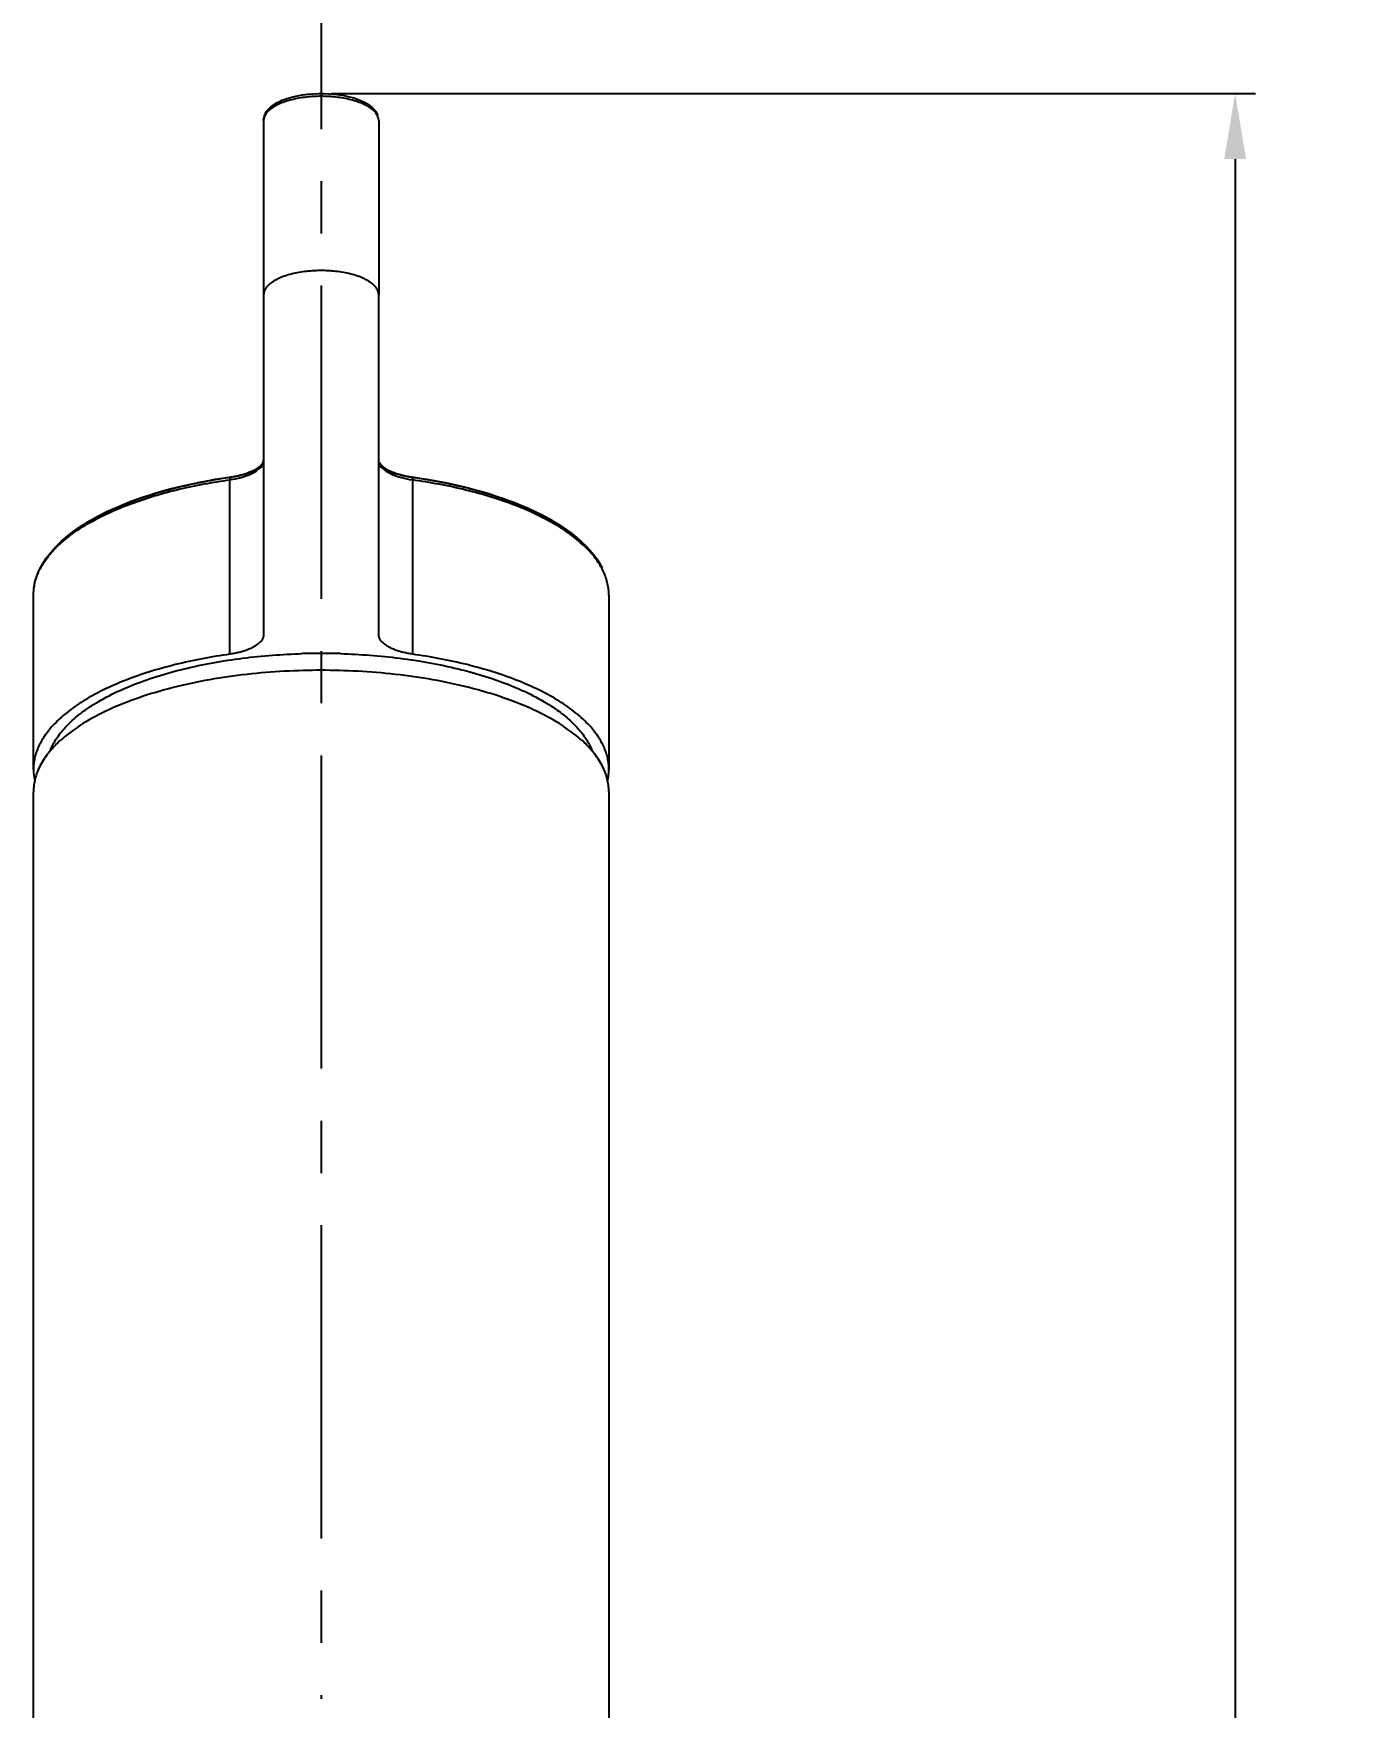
# Model space of a CAD drawing. Extents: x 12060 to 12901, y -16217 to -15623.
# Drawn here: x 12505.1 to 12586.1, y -15852.3 to -15750.5 of the extents above; entities that cross this region are included whole.
import ezdxf

# ---------------------------------------------------------------- set-up
doc = ezdxf.new("R2010")
doc.units = 0
doc.header["$MEASUREMENT"] = 0
doc.linetypes.add('CENTER2', pattern=[28.575, 19.05, -3.175, 3.175, -3.175])
doc.layers.get('0').update_dxf_attribs({"linetype": 'CONTINUOUS'})
doc.layers.add('CENTER', color=1, linetype='CENTER2')
doc.layers.add('DIM', color=3, linetype='CONTINUOUS')
doc.styles.get("Standard").update_dxf_attribs({"font": 'arial.ttf'})
doc.dimstyles.new('사본(2) STANDARD', dxfattribs={"dimscale": 0, "dimtxt": 4, "dimasz": 4, "dimexe": 1.25, "dimexo": 0.625, "dimgap": 1.5, "dimtad": 3, "dimtih": 1, "dimtoh": 1, "dimdec": 1, "dimzin": 9, "dimdsep": 46, "dimtxsty": 'Standard', "dimcen": 2.5, "dimclrd": 3, "dimclre": 3, "dimclrt": 4, "dimadec": 0, "dimazin": 0, "dimtfac": 1, "dimtdec": 1, "dimtmove": 0, "dimatfit": 3, "dimfxl": 1.25, "dimtfill": 1, "dimtolj": 1, "dimtzin": 0, "dimarcsym": 0})

# ---------------------------------------------------------------- blocks, each defined once
blk = doc.blocks.new('*D37')
at = {"layer": 'DIM', "color": 3, "lineweight": -2, "transparency": 16777216}
for p, q in [((12523.19, -15754.13), (12579.4, -15754.13)), ((12578.15, -15758.13), (12578.15, -15858.3)), ((12578.15, -15965.56), (12578.15, -15865.39)), ((12545.19, -15969.56), (12579.4, -15969.56))]:
    blk.add_line(p, q, dxfattribs=at)
at = {"layer": 'DIM', "color": 3, "transparency": 16777216}
for points in [[(12577.49, -15758.13), (12578.82, -15758.13), (12578.15, -15754.13)], [(12577.49, -15965.56), (12578.82, -15965.56), (12578.15, -15969.56)]]:
    blk.add_solid(points, dxfattribs=at)
at = {"layer": 'DIM', "color": 4, "transparency": 16777216, "insert": (12578.15, -15861.85), "char_height": 4, "attachment_point": 5, "bg_fill": 3, "box_fill_scale": 1.25, "bg_fill_color": 256, "bg_fill_true_color": 13158600, "bg_fill_transparency": 0}
blk.add_mtext('\\A1;215.4', dxfattribs=at)

msp = doc.modelspace()

# ---------------------------------------------------------------- linework, layer by layer
at = {"lineweight": -3}
for points, knots in [([(12519.06, -15755.79), (12519.06, -15755.75), (12519.06, -15755.72), (12519.07, -15755.69), (12519.09, -15755.44), (12519.23, -15755.2), (12519.44, -15755.01), (12519.47, -15754.98), (12519.51, -15754.95), (12519.54, -15754.92), (12519.75, -15754.76), (12520, -15754.62), (12520.3, -15754.51), (12520.97, -15754.25), (12521.83, -15754.12), (12522.72, -15754.14), (12523.6, -15754.15), (12524.43, -15754.32), (12525.05, -15754.6), (12525.25, -15754.7), (12525.43, -15754.8), (12525.58, -15754.92), (12525.67, -15755), (12525.75, -15755.07), (12525.82, -15755.16), (12525.9, -15755.26), (12525.96, -15755.36), (12526, -15755.47)], [0, 0, 0, 0, 0.16584, 0.16584, 0.16584, 1.496727, 1.496727, 1.496727, 1.707621, 1.707621, 1.707621, 2.888701, 2.888701, 2.888701, 5.57213, 5.57213, 5.57213, 8.258951, 8.258951, 8.258951, 9.122989, 9.122989, 9.122989, 9.656435, 9.656435, 9.656435, 10.262835, 10.262835, 10.262835, 10.262835]), ([(12517.07, -15777.46), (12517.17, -15777.44), (12517.27, -15777.43), (12517.37, -15777.41), (12517.52, -15777.38), (12517.66, -15777.34), (12517.8, -15777.31), (12517.95, -15777.26), (12518.09, -15777.22), (12518.22, -15777.16), (12518.37, -15777.11), (12518.49, -15777.04), (12518.61, -15776.98), (12518.68, -15776.93), (12518.74, -15776.89), (12518.79, -15776.85), (12518.83, -15776.82), (12518.86, -15776.79), (12518.89, -15776.76), (12518.96, -15776.69), (12519.01, -15776.62), (12519.03, -15776.56), (12519.05, -15776.51), (12519.06, -15776.47), (12519.06, -15776.43)], [0.063914, 0.063914, 0.063914, 0.063914, 0.390969, 0.390969, 0.390969, 0.885879, 0.885879, 0.885879, 1.442075, 1.442075, 1.442075, 2.065172, 2.065172, 2.065172, 2.467528, 2.467528, 2.467528, 2.737666, 2.737666, 2.737666, 3.424639, 3.424639, 3.424639, 3.95934, 3.95934, 3.95934, 3.95934]), ([(12519.08, -15776.72), (12519.08, -15776.72), (12518.99, -15776.81), (12518.77, -15776.97), (12518.36, -15777.17), (12517.94, -15777.31), (12517.51, -15777.42), (12517.24, -15777.46), (12517.11, -15777.48)], [1.181147, 1.181147, 1.181147, 1.181147, 1.181453, 1.772179, 2.362906, 2.953632, 3.544358, 4.135085, 4.135085, 4.135085, 4.135085]), ([(12528.01, -15777.48), (12527.93, -15777.47), (12527.75, -15777.44), (12527.46, -15777.38), (12527.16, -15777.3), (12526.85, -15777.2), (12526.54, -15777.07), (12526.28, -15776.92), (12526.12, -15776.8), (12526.06, -15776.74)], [0, 0, 0, 0, 0.458868, 0.917736, 1.376604, 1.835472, 2.29434, 2.753209, 3.112522, 3.112522, 3.112522, 3.112522]), ([(12526.08, -15776.59), (12526.1, -15776.64), (12526.17, -15776.8), (12526.4, -15777.05), (12526.84, -15777.31), (12527.43, -15777.51), (12527.88, -15777.6), (12528.11, -15777.64)], [-3.398028, -3.398028, -3.398028, -3.398028, -3.01603, -2.262022, -1.508015, -0.754007, 0, 0, 0, 0]), ([(12526.1, -15776.59), (12526.13, -15776.64), (12526.16, -15776.69), (12526.21, -15776.74), (12526.24, -15776.77), (12526.28, -15776.81), (12526.32, -15776.84), (12526.35, -15776.87), (12526.39, -15776.89), (12526.43, -15776.92), (12526.51, -15776.97), (12526.6, -15777.03), (12526.7, -15777.08), (12526.79, -15777.12), (12526.89, -15777.16), (12527, -15777.2), (12527.1, -15777.24), (12527.2, -15777.27), (12527.31, -15777.3), (12527.4, -15777.33), (12527.5, -15777.35), (12527.61, -15777.38), (12527.7, -15777.4), (12527.8, -15777.42), (12527.9, -15777.43), (12527.95, -15777.44), (12528, -15777.45), (12528.06, -15777.46)], [0.713865, 0.713865, 0.713865, 0.713865, 1.226502, 1.226502, 1.226502, 1.533404, 1.533404, 1.533404, 1.780933, 1.780933, 1.780933, 2.274043, 2.274043, 2.274043, 2.714771, 2.714771, 2.714771, 3.109925, 3.109925, 3.109925, 3.465072, 3.465072, 3.465072, 3.785341, 3.785341, 3.785341, 3.955823, 3.955823, 3.955823, 3.955823]), ([(12505.06, -15784.63), (12505.07, -15782.58), (12506.97, -15780.66), (12510.15, -15779.29), (12512.1, -15778.44), (12514.48, -15777.82), (12517.07, -15777.46)], [0.034055, 0.034055, 0.034055, 0.034055, 13.848597, 13.848597, 13.848597, 22.281428, 22.281428, 22.281428, 22.281428]), ([(12528.06, -15777.46), (12530.52, -15777.8), (12532.8, -15778.39), (12534.7, -15779.17), (12537.15, -15780.19), (12538.89, -15781.52), (12539.65, -15782.99)], [5.929591, 5.929591, 5.929591, 5.929591, 13.964381, 13.964381, 13.964381, 24.423995, 24.423995, 24.423995, 24.423995])]:
    msp.add_open_spline(points, degree=3, knots=knots, dxfattribs=at)
for points, weights, knots in [([(12526.06, -15755.79), (12526.06, -15754.31), (12522.56, -15754.31), (12519.06, -15754.31), (12519.06, -15755.79)], [1, 0.707106781123, 1, 0.707106781123, 1], [0.149139, 0.149139, 0.149139, 5.175687, 5.175687, 10.202235, 10.202235, 10.202235]), ([(12526.06, -15766.39), (12526.06, -15764.91), (12522.56, -15764.91), (12519.06, -15764.91), (12519.06, -15766.39)], [1, 0.707106781187, 1, 0.707106781187, 1], [0, 0, 0, 5.497787, 5.497787, 10.995574, 10.995574, 10.995574])]:
    msp.add_rational_spline(points, weights, degree=2, knots=knots, dxfattribs=at)
for points, degree in [([(12519.06, -15755.79), (12519.06, -15761.09), (12519.06, -15766.39)], 2), ([(12526.06, -15755.79), (12526.06, -15761.09), (12526.06, -15766.39)], 2), ([(12519.06, -15766.39), (12519.06, -15776.71), (12519.06, -15787.04)], 2), ([(12526.06, -15787.04), (12526.06, -15776.71), (12526.06, -15766.39)], 2), ([(12517.01, -15777.63), (12517.25, -15777.6), (12517.7, -15777.51), (12518.28, -15777.3), (12518.72, -15777.04), (12519, -15776.75), (12519.06, -15776.54), (12519.06, -15776.43)], 3), ([(12517.04, -15777.48), (12517.03, -15777.49), (12517.02, -15777.53), (12517.01, -15777.59), (12517.01, -15777.63)], 3), ([(12517.01, -15788.24), (12517.01, -15782.93), (12517.01, -15777.63)], 2), ([(12528.08, -15777.48), (12528.09, -15777.49), (12528.11, -15777.54), (12528.11, -15777.6), (12528.11, -15777.64)], 3), ([(12528.11, -15777.64), (12528.11, -15782.94), (12528.11, -15788.24)], 2), ([(12505.06, -15795.25), (12505.06, -15789.94), (12505.06, -15784.63)], 2), ([(12540.06, -15784.65), (12540.06, -15789.95), (12540.06, -15795.25)], 2), ([(12523.73, -15788.21), (12522.56, -15788.21), (12521.39, -15788.21)], 2), ([(12505.06, -15868.21), (12505.06, -15832.41), (12505.06, -15796.61)], 2), ([(12540.06, -15796.61), (12540.06, -15832.41), (12540.06, -15868.21)], 2)]:
    msp.add_open_spline(points, degree=degree, dxfattribs=at)
for points, weights in [([(12505.09, -15784.24), (12505.71, -15779.22), (12517.01, -15777.63)], [0.934529388662, 0.799085597898, 1]), ([(12517.07, -15777.49), (12512.22, -15778.18), (12509.06, -15779.87)], [0.999137627944, 0.900592390707, 0.883551321923]), ([(12528.07, -15777.49), (12528.04, -15777.49), (12528.01, -15777.48)], [0.998671597748, 0.999333922292, 1]), ([(12537.96, -15781.14), (12534.81, -15778.46), (12528.1, -15777.49)], [0.883371685026, 0.86823287264, 0.998040256652]), ([(12540.06, -15784.66), (12540.08, -15779.33), (12528.11, -15777.64)], [0.937520275243, 0.785230462073, 1]), ([(12519.06, -15787.04), (12519.06, -15787.95), (12517.01, -15788.24)], [1, 0.811502671201, 1]), ([(12528.11, -15788.24), (12526.06, -15787.95), (12526.06, -15787.04)], [1, 0.811502671201, 1]), ([(12517.01, -15788.24), (12505.06, -15789.93), (12505.06, -15795.25)], [1, 0.811502671201, 1]), ([(12506.07, -15794.14), (12508.16, -15788.6), (12521.39, -15788.21)], [0.976935788637, 0.774122226833, 1]), ([(12523.73, -15788.21), (12536.96, -15788.6), (12539.05, -15794.14)], [1, 0.774122226835, 0.976935788636]), ([(12540.06, -15795.25), (12540.06, -15789.93), (12528.11, -15788.24)], [1, 0.811502671201, 1]), ([(12522.56, -15789.22), (12505.06, -15789.22), (12505.06, -15796.61)], [1, 0.707106781187, 1]), ([(12540.06, -15796.61), (12540.06, -15789.22), (12522.56, -15789.22)], [1, 0.707106781187, 1]), ([(12505.06, -15795.25), (12505.06, -15795.59), (12505.14, -15795.93)], [1, 0.981278122517, 0.964949668125]), ([(12539.99, -15795.93), (12540.06, -15795.59), (12540.06, -15795.25)], [0.964949668128, 0.981278122519, 1])]:
    msp.add_rational_spline(points, weights, degree=2, dxfattribs=at)
at = {"layer": 'CENTER'}
msp.add_lwpolyline([(12522.56, -15737.25), (12522.56, -15851.79)], dxfattribs=at)

# ---------------------------------------------------------------- next in the draw order: dimensions: what is measured, and where the dimension line sits
at = {"layer": 'DIM'}
dim = msp.add_linear_dim(base=(12578.15, -15969.56), p1=(12522.56, -15754.13), p2=(12544.56, -15969.56), angle=90, dimstyle='사본(2) STANDARD', override={"dimscale": 1, "dimtad": 0}, dxfattribs=at)
dim.commit()
dim.dimension.update_dxf_attribs({"geometry": '*D37', "text_midpoint": (12578.15, -15861.85)})

doc.saveas('drawing.dxf')
